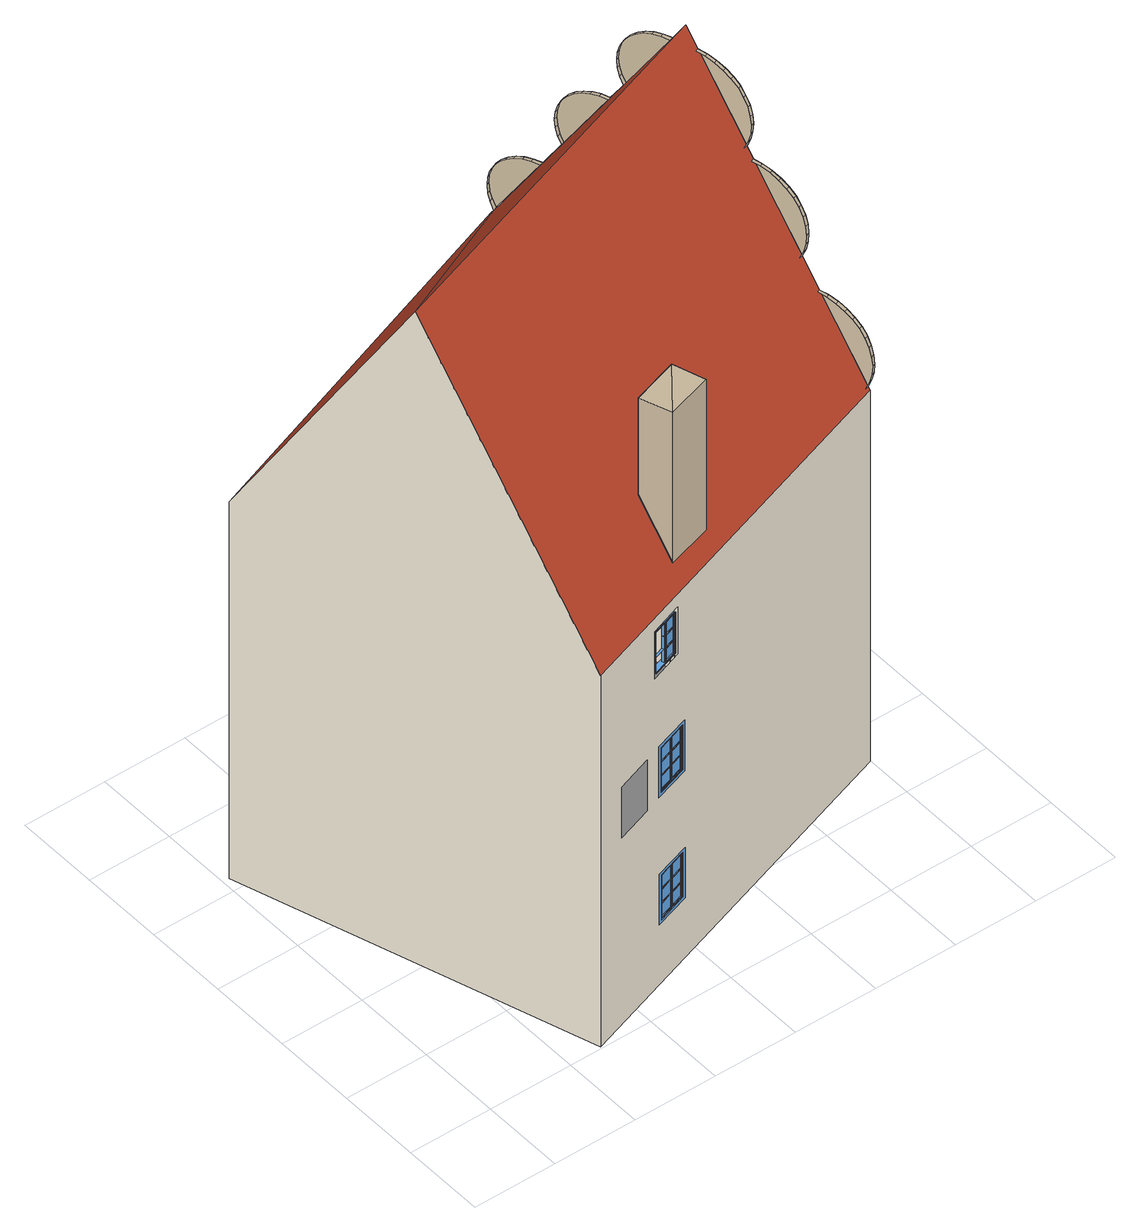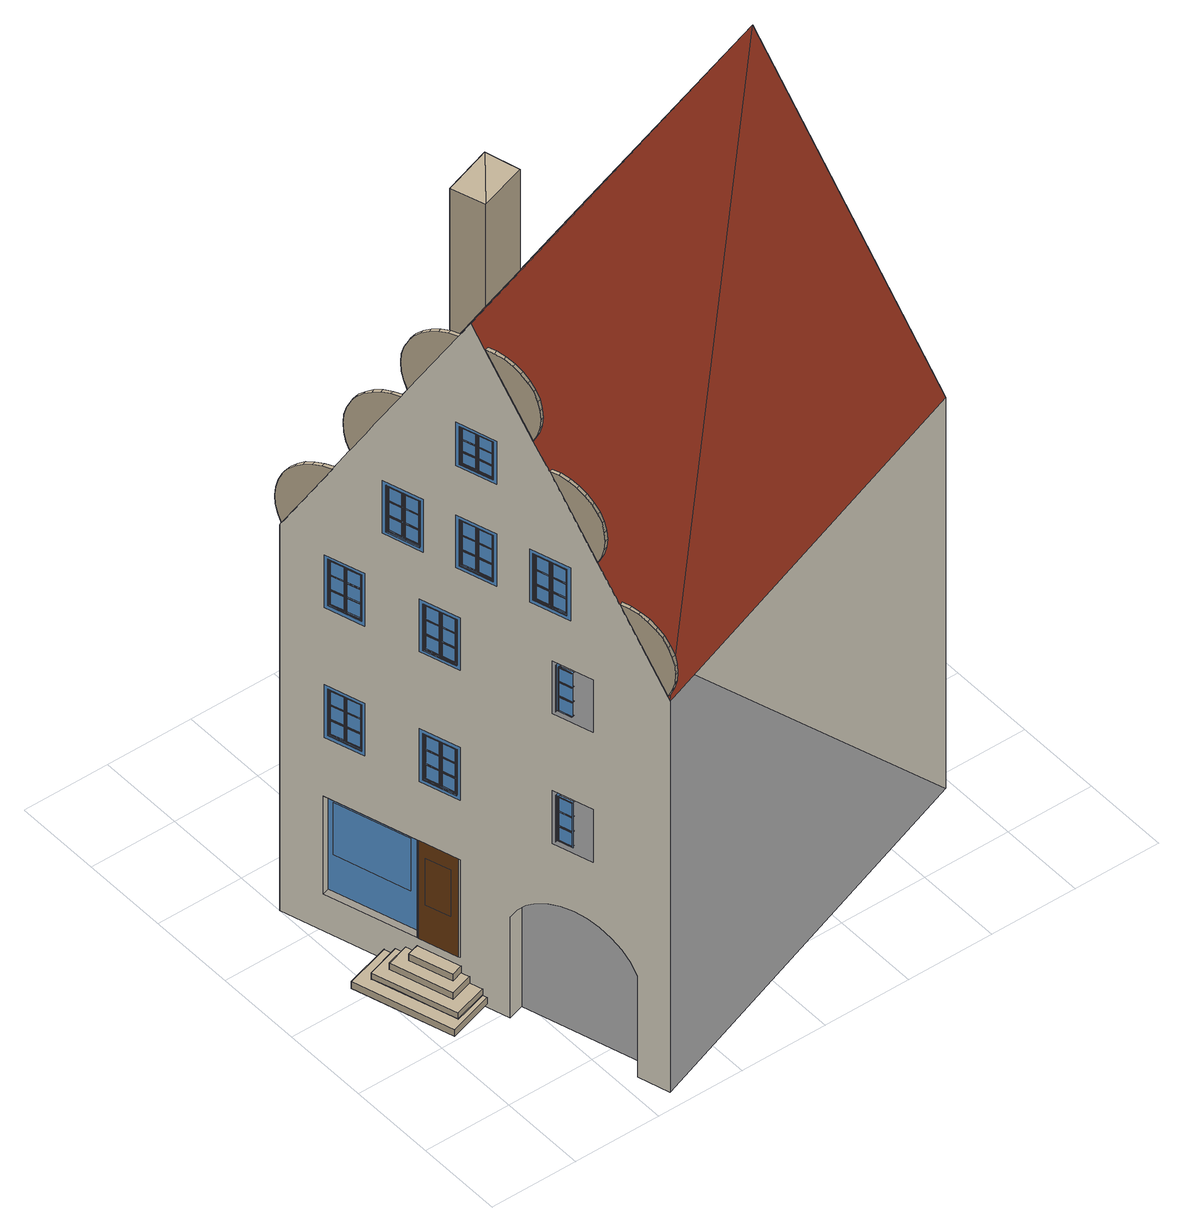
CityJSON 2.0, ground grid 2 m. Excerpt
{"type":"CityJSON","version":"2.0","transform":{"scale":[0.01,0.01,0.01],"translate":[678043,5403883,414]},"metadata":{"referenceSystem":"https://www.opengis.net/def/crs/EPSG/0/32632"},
"CityObjects":{
"building1":{"type":"Building","attributes":{"name":"building","dataAvailable":"Sufficient","opendrive_identifier_modelDate":"13-06-17","opendrive_identifier_modelName":"892_SAVe_Ingolstadt","opendrive_identifier_modelVendor":"3D Mapping Solutions","opendrive_identifier_roadObjectName":"building","opendrive_identifier_sourceFileName":"2019-11-29_SAVe_Ingolstadt_Prio5","opendrive_roadObject_dynamic":"false","opendrive_roadObject_orientation":"none","opendrive_roadObject_type":"BUILDING","opendrive_road_length":"211.9635830812","opendrive_road_rule":"RIGHTHANDTRAFFIC","measuredHeight":17.3},"children":["building1-1","building1-2","building1-3"],"geometry":[{"type":"MultiSurface","lod":"3","boundaries":[[[0,1,2,3,4]],[[5,6,7,8]],[[9,10,11,12]],[[13,14,15,16]],[[17,18,19,20]],[[21,22,23,24]],[[25,26,27,28]],[[29,30,31,32]],[[33,34,35,36]],[[37,38,39,40]],[[12,11,41,42]],[[43,44,45,46]],[[47,48,49,50]],[[51,49,48,52]],[[53,41,11,54]],[[55,45,44,56]],[[57,58,59,60]],[[61,62,63,64]],[[63,58,59,62],[65,66,67,68],[69,70,71,72]],[[73,63,62,74]],[[75,59,58,76]],[[77,78,79,80]],[[81,82,83,84]],[[85,86,87,88]],[[89,87,86,90]],[[91,79,78,92]],[[93,83,82,94]],[[28,27,95,96]],[[97,98,26,25]],[[20,19,99,100]],[[101,102,18,17]],[[103,104,22,21]],[[24,23,105,106]],[[19,99,102,18]],[[26,27,95,98]],[[22,23,105,104]],[[107,18,102,108]],[[109,105,23,110]],[[111,95,27,112]],[[113,22,104,114]],[[115,26,98,116]],[[117,99,19,118]],[[119,120,121,122],[117,118,107,108],[110,113,114,109],[112,115,116,111]],[[40,39,123,124]],[[32,31,125,126]],[[36,35,127,128]],[[129,130,38,37]],[[131,132,30,29]],[[133,134,34,33]],[[31,125,132,30]],[[38,39,123,130]],[[34,35,127,134]],[[135,30,132,136]],[[137,34,134,138]],[[139,38,130,140]],[[141,127,35,142]],[[143,123,39,144]],[[145,125,31,146]],[[147,148,149,150],[145,146,135,136],[142,137,138,141],[144,139,140,143]],[[151,152,82,81]],[[88,87,153,154]],[[155,156,78,77]],[[80,79,157,158]],[[84,83,159,160]],[[161,162,86,85]],[[83,159,152,82]],[[78,79,157,156]],[[86,87,153,162]],[[163,153,87,89]],[[94,82,152,164]],[[165,159,83,93]],[[92,78,156,166]],[[90,86,162,167]],[[168,157,79,91]],[[71,70,69,72],[165,93,94,164],[89,90,167,163],[91,92,166,168]],[[106,105,104,103]],[[100,99,102,101]],[[96,95,98,97]],[[116,98,95,111]],[[114,104,105,109]],[[108,102,99,117]],[[128,127,134,133]],[[126,125,132,131]],[[124,123,130,129]],[[140,130,123,143]],[[138,134,127,141]],[[136,132,125,145]],[[8,7,169,170]],[[171,172,6,5]],[[6,7,169,172],[121,120,119,122],[173,174,175,176]],[[177,178,179,180],[181,182,183,184]],[[183,169,7,184]],[[181,6,172,182]],[[16,15,185,186]],[[187,188,14,13]],[[14,15,185,188],[149,148,147,150],[189,190,191,192]],[[193,185,15,194]],[[195,14,188,196]],[[197,198,199,200],[195,196,193,194]],[[201,202,203,204]],[[205,206,207,208]],[[209,210,211,212]],[[213,211,210,214]],[[215,203,202,216]],[[217,207,206,218]],[[219,220,221,222]],[[223,224,225,226]],[[227,228,229,230]],[[231,229,228,232]],[[233,221,220,234]],[[235,225,224,236]],[[154,153,162,161]],[[158,157,156,155]],[[160,159,152,151]],[[167,162,153,163]],[[166,156,157,168]],[[164,152,159,165]],[[60,59,62,61]],[[74,62,59,75]],[[237,238,206,205]],[[212,211,239,240]],[[241,242,202,201]],[[204,203,243,244]],[[208,207,245,246]],[[247,248,210,209]],[[207,245,238,206]],[[202,203,243,242]],[[210,211,239,248]],[[249,239,211,213]],[[218,206,238,250]],[[251,245,207,217]],[[216,202,242,252]],[[214,210,248,253]],[[254,243,203,215]],[[175,174,173,176],[251,217,218,250],[213,214,253,249],[215,216,252,254]],[[255,256,224,223]],[[257,258,220,219]],[[259,260,228,227]],[[230,229,261,262]],[[222,221,263,264]],[[226,225,265,266]],[[225,265,256,224]],[[220,221,263,258]],[[228,229,261,260]],[[267,261,229,231]],[[236,224,256,268]],[[269,265,225,235]],[[234,220,258,270]],[[232,228,260,271]],[[272,263,221,233]],[[191,190,189,192],[269,235,236,268],[231,232,271,267],[233,234,270,272]],[[240,239,248,247]],[[244,243,242,241]],[[246,245,238,237]],[[253,248,239,249]],[[252,242,243,254]],[[250,238,245,251]],[[262,261,260,259]],[[264,263,258,257]],[[266,265,256,255]],[[271,260,261,267]],[[270,258,263,272]],[[268,256,265,269]],[[170,169,172,171]],[[182,172,169,183]],[[186,185,188,187]],[[196,188,185,193]],[[273,274,275,276]],[[1,277,278,2]],[[279,280,0,4],[198,197,200,199],[281,282,283,284],[285,286,287,288],[177,180,179,178]],[[289,290,291,292,293,279,4,3]],[[294,295,296,297,298,299,300,301,302,303,304,1,0,280],[273,276,275,274]],[[277,1,304,305,306,307,308,309,310]],[[311,312,313,314]],[[312,315,316,313]],[[315,317,318,316]],[[317,319,320,318]],[[319,321,322,320]],[[293,292,323,322,321,324]],[[325,326,327,328]],[[329,330,331,332],[326,325,328,327]],[[333,334,335,336]],[[337,338,339,340]],[[341,342,343,344]],[[345,346,347,348]],[[344,343,346,345]],[[349,350,351,352]],[[353,354,355,356]],[[352,351,357,358]],[[356,355,359,360]],[[361,362,350,349]],[[363,364,354,353]],[[358,357,362,361]],[[360,359,364,363]],[[365,366,367,368]],[[369,370,371,372]],[[373,374,366,365]],[[375,376,370,369]],[[368,367,377,378]],[[372,371,379,380]],[[381,382,383,384]],[[378,377,374,373]],[[380,379,376,375]],[[385,386,382,381]],[[384,383,387,388]],[[388,387,386,385]],[[389,390,330,329]],[[391,392,393,394]],[[395,396,397,398]],[[394,393,399,400]],[[398,397,401,402]],[[403,404,392,391]],[[405,406,396,395]],[[390,407,331,330]],[[408,389,329,332]],[[400,399,404,403]],[[402,401,406,405]],[[407,408,332,331]],[[409,410,411,412]],[[413,414,415,416]],[[417,418,419,420]],[[421,422,423,424]],[[425,426,427,428]],[[429,430,431,432]],[[433,434,435,436]],[[437,438,439,440]],[[441,442,443,444]],[[445,446,447,448]],[[449,450,451,452]],[[453,454,455,456]],[[440,439,414,413]],[[444,443,418,417]],[[436,435,410,409]],[[452,451,426,425]],[[456,455,430,429]],[[448,447,422,421]],[[457,458,459,460]],[[461,462,463,464]],[[465,466,467,468]],[[469,470,471,472]],[[473,474,475,476]],[[477,478,479,480]],[[481,482,483,484]],[[485,486,487,488]],[[489,490,491,492]],[[468,467,470,469]],[[460,459,474,473]],[[480,479,462,461]],[[493,494,490,489]],[[492,491,495,496]],[[497,498,486,485]],[[488,487,499,500]],[[484,483,501,502]],[[503,504,482,481]],[[500,499,498,497]],[[502,501,504,503]],[[496,495,494,493]],[[505,506,507,508]],[[509,510,511,512]],[[513,514,515,516]],[[517,518,519,520]],[[521,522,523,524]],[[525,526,527,528]],[[516,515,529,530]],[[531,532,506,505]],[[512,511,533,534]],[[535,536,510,509]],[[537,538,514,513]],[[508,507,539,540]],[[528,527,541,542]],[[543,544,518,517]],[[524,523,545,546]],[[547,548,522,521]],[[549,550,526,525]],[[520,519,551,552]],[[553,554,555,556]],[[557,558,559,560]],[[561,562,563,564]],[[565,566,567,568]],[[569,570,571,572]],[[573,574,575,576]],[[534,533,536,535]],[[530,529,538,537]],[[540,539,532,531]],[[546,545,548,547]],[[542,541,550,549]],[[552,551,544,543]],[[564,563,577,578]],[[560,559,579,580]],[[556,555,581,582]],[[576,575,583,584]],[[572,571,585,586]],[[568,567,587,588]],[[589,590,562,561]],[[591,592,558,557]],[[593,594,554,553]],[[595,596,574,573]],[[597,598,570,569]],[[599,600,566,565]],[[580,579,592,591]],[[582,581,594,593]],[[578,577,590,589]],[[586,585,598,597]],[[588,587,600,599]],[[584,583,596,595]],[[601,602,603,604]],[[605,606,607,608]],[[609,610,611,612]],[[613,614,615,616]],[[617,618,619,620]],[[621,622,623,624]],[[612,611,625,626]],[[627,628,602,601]],[[608,607,629,630]],[[631,632,606,605]],[[633,634,610,609]],[[604,603,635,636]],[[624,623,637,638]],[[639,640,614,613]],[[620,619,641,642]],[[643,644,618,617]],[[645,646,622,621]],[[616,615,647,648]],[[649,650,651,652]],[[653,654,655,656]],[[657,658,659,660]],[[661,662,663,664]],[[665,666,667,668]],[[669,670,671,672]],[[630,629,632,631]],[[626,625,634,633]],[[636,635,628,627]],[[642,641,644,643]],[[638,637,646,645]],[[648,647,640,639]],[[673,674,658,657]],[[660,659,675,676]],[[677,678,654,653]],[[656,655,679,680]],[[652,651,681,682]],[[683,684,650,649]],[[685,686,670,669]],[[672,671,687,688]],[[689,690,666,665]],[[668,667,691,692]],[[664,663,693,694]],[[695,696,662,661]],[[680,679,678,677]],[[682,681,684,683]],[[676,675,674,673]],[[692,691,690,689]],[[694,693,696,695]],[[688,687,686,685]],[[697,698,699,700]],[[701,702,703,704]],[[705,706,707,708]],[[708,707,709,710]],[[711,712,698,697]],[[704,703,713,714]],[[715,716,702,701]],[[717,718,706,705]],[[700,699,719,720]],[[714,713,716,715]],[[710,709,718,717]],[[720,719,712,711]],[[721,722,723,724]],[[725,726,727,728]],[[729,730,731,732]],[[733,734,730,729]],[[732,731,735,736]],[[737,738,726,725]],[[728,727,739,740]],[[724,723,741,742]],[[743,744,722,721]],[[740,739,738,737]],[[742,741,744,743]],[[736,735,734,733]],[[745,746,747,748]],[[749,750,751,752]],[[753,754,755,756]],[[757,758,759,760]],[[761,762,763,764]],[[765,766,767,768]],[[756,755,769,770]],[[752,751,771,772]],[[748,747,773,774]],[[768,767,775,776]],[[764,763,777,778]],[[760,759,779,780]],[[781,782,746,745]],[[783,784,750,749]],[[785,786,754,753]],[[787,788,758,757]],[[789,790,762,761]],[[791,792,766,765]],[[793,794,795,796]],[[797,798,799,800]],[[801,802,803,804]],[[805,806,807,808]],[[809,810,811,812]],[[813,814,815,816]],[[772,771,784,783]],[[770,769,786,785]],[[774,773,782,781]],[[778,777,790,789]],[[776,775,792,791]],[[780,779,788,787]],[[817,818,802,801]],[[804,803,819,820]],[[821,822,798,797]],[[800,799,823,824]],[[796,795,825,826]],[[827,828,794,793]],[[829,830,814,813]],[[816,815,831,832]],[[833,834,810,809]],[[812,811,835,836]],[[808,807,837,838]],[[839,840,806,805]],[[824,823,822,821]],[[826,825,828,827]],[[820,819,818,817]],[[836,835,834,833]],[[838,837,840,839]],[[832,831,830,829]],[[435,410,411,434]],[[443,418,419,442]],[[447,422,423,446]],[[455,430,431,454]],[[414,415,438,439]],[[426,427,450,451]],[[474,475,458,459]],[[467,470,471,466]],[[479,462,463,478]],[[498,486,487,499]],[[495,494,490,491]],[[501,504,482,483]],[[533,536,510,511]],[[539,532,506,507]],[[545,548,522,523]],[[551,544,518,519]],[[538,514,515,529]],[[550,526,527,541]],[[592,558,559,579]],[[577,590,562,563]],[[581,594,554,555]],[[598,570,571,585]],[[583,596,574,575]],[[587,600,566,567]],[[634,610,611,625]],[[629,632,606,607]],[[635,628,602,603]],[[646,622,623,637]],[[641,644,618,619]],[[647,640,614,615]],[[841,439,438,842]],[[843,419,418,844]],[[845,411,410,846]],[[847,443,442,848]],[[849,435,434,850]],[[851,415,414,852]],[[853,451,450,854]],[[855,431,430,856]],[[857,423,422,858]],[[859,455,454,860]],[[861,447,446,862]],[[863,427,426,864]],[[865,463,462,866]],[[867,459,458,868]],[[869,475,474,870]],[[871,467,466,872]],[[873,479,478,874]],[[875,471,470,876]],[[678,654,655,679]],[[675,674,658,659]],[[681,684,650,651]],[[690,666,667,691]],[[687,686,670,671]],[[693,696,662,663]],[[844,418,443,847]],[[852,414,439,841]],[[846,410,435,849]],[[856,430,455,859]],[[864,426,451,853]],[[858,422,447,861]],[[866,462,479,873]],[[876,470,467,871]],[[870,474,459,867]],[[877,491,490,878]],[[879,483,482,880]],[[881,487,486,882]],[[883,499,487,881]],[[880,482,504,884]],[[878,490,494,885]],[[886,501,483,879]],[[887,495,491,877]],[[882,486,498,888]],[[718,706,707,709]],[[713,716,702,703]],[[719,712,698,699]],[[884,504,501,886]],[[888,498,499,883]],[[885,494,495,887]],[[738,726,727,739]],[[735,734,730,731]],[[741,744,722,723]],[[889,507,506,890]],[[891,511,510,892]],[[893,515,514,894]],[[895,519,518,896]],[[897,523,522,898]],[[899,527,526,900]],[[890,506,532,901]],[[894,514,538,902]],[[892,510,536,903]],[[896,518,544,904]],[[900,526,550,905]],[[898,522,548,906]],[[907,529,515,893]],[[908,533,511,891]],[[909,539,507,889]],[[910,541,527,899]],[[911,545,523,897]],[[912,551,519,895]],[[901,532,539,909]],[[903,536,533,908]],[[902,538,529,907]],[[904,544,551,912]],[[906,548,545,911]],[[905,550,541,910]],[[786,754,755,769]],[[771,784,750,751]],[[773,782,746,747]],[[792,766,767,775]],[[777,790,762,763]],[[779,788,758,759]],[[913,563,562,914]],[[915,555,554,916]],[[917,559,558,918]],[[919,575,574,920]],[[921,567,566,922]],[[923,571,570,924]],[[916,554,594,925]],[[914,562,590,926]],[[918,558,592,927]],[[922,566,600,928]],[[920,574,596,929]],[[924,570,598,930]],[[931,579,559,917]],[[932,581,555,915]],[[933,577,563,913]],[[934,585,571,923]],[[935,587,567,921]],[[936,583,575,919]],[[925,594,581,932]],[[927,592,579,931]],[[926,590,577,933]],[[928,600,587,935]],[[930,598,585,934]],[[929,596,583,936]],[[822,798,799,823]],[[819,818,802,803]],[[825,828,794,795]],[[834,810,811,835]],[[831,830,814,815]],[[837,840,806,807]],[[937,603,602,938]],[[939,607,606,940]],[[941,611,610,942]],[[943,615,614,944]],[[945,619,618,946]],[[947,623,622,948]],[[938,602,628,949]],[[950,625,611,941]],[[942,610,634,951]],[[952,629,607,939]],[[953,635,603,937]],[[940,606,632,954]],[[944,614,640,955]],[[956,637,623,947]],[[948,622,646,957]],[[958,641,619,945]],[[959,647,615,943]],[[946,618,644,960]],[[949,628,635,953]],[[954,632,629,952]],[[951,634,625,950]],[[955,640,647,959]],[[960,644,641,958]],[[957,646,637,956]],[[961,659,658,962]],[[963,651,650,964]],[[965,655,654,966]],[[967,671,670,968]],[[969,663,662,970]],[[971,667,666,972]],[[973,974,975,976],[851,852,841,842],[844,847,848,843],[846,849,850,845]],[[977,679,655,965]],[[964,650,684,978]],[[962,658,674,979]],[[980,681,651,963]],[[981,675,659,961]],[[966,654,678,982]],[[983,691,667,971]],[[970,662,696,984]],[[968,670,686,985]],[[986,693,663,969]],[[987,687,671,967]],[[972,666,690,988]],[[989,990,991,992],[869,870,867,868],[866,873,874,865],[876,871,872,875]],[[978,684,681,980]],[[982,678,679,977]],[[979,674,675,981]],[[984,696,693,986]],[[988,690,691,983]],[[985,686,687,987]],[[993,699,698,994]],[[995,703,702,996]],[[997,707,706,998]],[[343,346,347,342],[999,1000,1001,1002],[991,990,989,992]],[[994,698,712,1003]],[[1004,709,707,997]],[[998,706,718,1005]],[[1006,713,703,995]],[[1007,719,699,993]],[[996,702,716,1008]],[[1001,1000,999,1002],[882,888,883,881],[884,886,879,880],[885,887,877,878]],[[1009,731,730,1010]],[[1011,723,722,1012]],[[1013,727,726,1014]],[[1003,712,719,1007]],[[1008,716,713,1006]],[[1005,718,709,1004]],[[1015,739,727,1013]],[[1012,722,744,1016]],[[1010,730,734,1017]],[[1018,741,723,1011]],[[1019,735,731,1009]],[[1014,726,738,1020]],[[1016,744,741,1018]],[[1020,738,739,1015]],[[1017,734,735,1019]],[[1021,747,746,1022]],[[1023,751,750,1024]],[[1025,755,754,1026]],[[1027,759,758,1028]],[[1029,763,762,1030]],[[1031,767,766,1032]],[[1033,1034,1035,1036],[894,902,907,893],[901,909,889,890],[903,908,891,892]],[[1037,1038,1039,1040],[900,905,910,899],[904,912,895,896],[906,911,897,898]],[[1022,746,782,1041]],[[1042,769,755,1025]],[[1026,754,786,1043]],[[1044,771,751,1023]],[[1045,773,747,1021]],[[1024,750,784,1046]],[[1028,758,788,1047]],[[1048,775,767,1031]],[[1032,766,792,1049]],[[1050,777,763,1029]],[[1051,779,759,1027]],[[1030,762,790,1052]],[[357,362,350,351],[1053,1054,1055,1056],[1035,1034,1033,1036]],[[359,364,354,355],[1057,1058,1059,1060],[1039,1038,1037,1040]],[[1061,803,802,1062]],[[1063,795,794,1064]],[[1065,799,798,1066]],[[1067,815,814,1068]],[[1069,807,806,1070]],[[1071,811,810,1072]],[[1041,782,773,1045]],[[1046,784,771,1044]],[[1043,786,769,1042]],[[1047,788,779,1051]],[[1052,790,777,1050]],[[1049,792,775,1048]],[[1055,1054,1053,1056],[918,927,931,917],[925,932,915,916],[926,933,913,914]],[[1059,1058,1057,1060],[924,930,934,923],[928,935,921,922],[929,936,919,920]],[[1073,823,799,1065]],[[1064,794,828,1074]],[[1062,802,818,1075]],[[1076,825,795,1063]],[[1077,819,803,1061]],[[1066,798,822,1078]],[[1079,835,811,1071]],[[1070,806,840,1080]],[[1068,814,830,1081]],[[1082,837,807,1069]],[[1083,831,815,1067]],[[1072,810,834,1084]],[[1074,828,825,1076]],[[1078,822,823,1073]],[[1075,818,819,1077]],[[1080,840,837,1082]],[[1084,834,835,1079]],[[1081,830,831,1083]],[[1085,1086,1087,1088],[942,951,950,941],[949,953,937,938],[954,952,939,940]],[[1089,1090,1091,1092],[948,957,956,947],[955,959,943,944],[960,958,945,946]],[[377,374,366,367],[1093,1094,1095,1096],[1087,1086,1085,1088]],[[379,376,370,371],[1097,1098,1099,1100],[1091,1090,1089,1092]],[[1095,1094,1093,1096],[966,982,977,965],[978,980,963,964],[979,981,961,962]],[[1099,1098,1097,1100],[972,988,983,971],[984,986,969,970],[985,987,967,968]],[[1101,335,334,1102]],[[1103,339,338,1104]],[[1105,343,342,1106]],[[1107,347,346,1108]],[[1109,1110,1111,1112],[998,1005,1004,997],[1003,1007,993,994],[1008,1006,995,996]],[[387,386,382,383],[1113,1114,1115,1116],[1111,1110,1109,1112]],[[1108,346,343,1105]],[[1115,1114,1113,1116],[1014,1020,1015,1013],[1016,1018,1011,1012],[1017,1019,1009,1010]],[[1117,351,350,1118]],[[1119,355,354,1120]],[[1121,1122,1123,1124],[1026,1043,1042,1025],[1041,1045,1021,1022],[1046,1044,1023,1024]],[[1125,1126,1127,1128],[1032,1049,1048,1031],[1047,1051,1027,1028],[1052,1050,1029,1030]],[[1129,357,351,1117]],[[1130,359,355,1119]],[[1118,350,362,1131]],[[1120,354,364,1132]],[[399,404,392,393],[1133,1134,1135,1136],[1123,1122,1121,1124]],[[401,406,396,397],[1137,1138,1139,1140],[1127,1126,1125,1128]],[[1135,1134,1133,1136],[1066,1078,1073,1065],[1074,1076,1063,1064],[1075,1077,1061,1062]],[[1139,1138,1137,1140],[1072,1084,1079,1071],[1080,1082,1069,1070],[1081,1083,1067,1068]],[[1131,362,357,1129]],[[1132,364,359,1130]],[[1141,367,366,1142]],[[1143,371,370,1144]],[[1145,377,367,1141]],[[1146,379,371,1143]],[[1142,366,374,1147]],[[1144,370,376,1148]],[[1149,383,382,1150]],[[1151,1152,1153,1154],[1105,1106,1107,1108]],[[1147,374,377,1145]],[[1148,376,379,1146]],[[1155,387,383,1149]],[[1150,382,386,1156]],[[1156,386,387,1155]],[[277,310,309,308,307,306,305,304,303,302,301,300,299,298,297,296,295,294,280,279,293,324,321,319,317,315,312,311,1157,1158,1159,1160,1161,1162,1163,1164,290,289],[1165,1166,1167,1168],[1169,1170,1171,1172],[1173,1174,1175,1176],[1154,1153,1152,1151],[1177,1178,1179,1180],[1181,1182,1183,1184],[1185,1186,1187,1188],[1189,1190,1191,1192],[1193,1194,1195,1196],[1197,1198,1199,1200],[408,407,390,1201,1202,1203,1204,1205,1206,389]],[[1207,393,392,1208]],[[1209,397,396,1210]],[[1172,1171,1170,1169],[1129,1117,1118,1131]],[[1175,1174,1173,1176],[1130,1119,1120,1132]],[[1208,392,404,1211]],[[1210,396,406,1212]],[[1213,399,393,1207]],[[1214,401,397,1209]],[[1203,1202,1205,1204]],[[1211,404,399,1213]],[[1212,406,401,1214]],[[1196,1195,1194,1193],[1145,1141,1142,1147]],[[1187,1186,1185,1188],[1146,1143,1144,1148]],[[1215,1216,1217,1218]],[[1205,1202,1201,1206],[1216,1215,1218,1217]],[[389,1206,1201,390]],[[1166,1165,1168,1167],[1155,1149,1150,1156]],[[1198,1197,1200,1199],[1213,1207,1208,1211]],[[1192,1191,1190,1189],[1214,1209,1210,1212]]],"semantics":{"surfaces":[{"type":"WallSurface"},{"type":"Window","@cityeditor:layer":"Unclassified.LoD3"},{"type":"RoofSurface"},{"type":"GroundSurface"},{"type":"OuterCeilingSurface"},{"type":"OuterFloorSurface"},{"type":"Door","@cityeditor:layer":"Unclassified.LoD3"}],"values":[0,1,1,1,1,1,1,1,1,1,1,1,1,1,1,1,1,1,1,1,1,1,1,1,1,1,1,1,1,1,1,1,1,1,1,1,1,1,1,1,1,1,1,1,1,1,1,1,1,1,1,1,1,1,1,1,1,1,1,1,1,1,1,1,1,1,1,1,1,1,1,1,1,1,1,1,1,1,1,1,1,1,1,1,1,1,1,1,1,1,1,1,1,1,1,1,1,1,1,1,1,1,1,1,1,1,1,1,1,1,1,1,1,1,1,1,1,1,1,1,1,1,1,1,1,1,1,1,1,1,1,1,1,1,1,1,1,1,1,1,1,1,1,1,1,1,1,1,1,1,1,1,1,1,1,1,1,1,1,1,1,1,1,1,1,1,1,2,2,0,3,2,2,4,4,4,4,4,0,1,1,1,1,1,1,1,1,1,1,1,1,1,1,1,1,1,1,1,1,1,1,1,1,1,1,1,0,1,1,1,1,1,1,4,5,1,1,0,1,1,1,1,1,1,1,1,1,1,1,1,1,1,1,1,1,1,1,1,1,1,1,1,1,1,1,1,1,1,1,1,1,1,1,1,1,1,1,1,1,1,1,1,1,1,1,1,1,1,1,1,1,1,1,1,1,1,1,1,1,1,1,1,1,1,1,1,1,1,1,1,1,1,1,1,1,1,1,1,1,1,1,1,1,1,1,1,1,1,1,1,1,1,1,1,1,1,1,1,1,1,1,1,1,1,1,1,1,1,1,1,1,1,1,1,1,1,1,1,1,1,1,1,1,1,1,1,1,1,1,1,1,1,1,1,1,1,1,1,1,1,1,1,1,1,1,1,1,1,1,1,1,1,1,1,1,1,1,1,1,1,1,1,1,1,1,1,1,1,1,1,1,1,1,1,1,1,1,1,1,1,1,1,1,1,1,1,1,1,1,1,1,1,1,1,1,1,1,1,1,1,1,1,1,1,1,1,1,1,1,1,1,1,1,1,1,1,1,1,1,1,1,1,1,1,1,1,1,1,1,1,1,1,1,1,1,1,1,1,1,1,1,1,1,1,1,1,1,1,1,1,1,1,1,1,1,1,1,1,1,1,1,1,1,1,1,1,1,1,1,1,1,1,1,1,1,1,1,1,1,1,1,1,1,1,1,1,1,1,1,1,1,1,1,1,1,1,1,1,1,1,1,1,1,1,1,1,1,1,1,1,1,1,1,1,1,1,1,1,1,1,1,1,1,1,1,1,1,1,1,1,1,1,1,1,1,1,1,1,1,1,1,1,1,1,1,1,1,1,1,1,1,1,1,1,1,1,1,1,1,1,1,1,1,1,1,1,1,1,1,1,1,1,1,1,1,1,1,1,1,1,1,1,1,1,1,1,1,1,1,1,1,1,1,1,1,1,1,1,1,1,1,1,1,1,1,1,1,1,1,1,1,1,1,1,1,1,1,1,1,1,1,1,1,1,1,1,1,1,1,1,1,1,1,1,1,1,1,1,1,1,1,1,1,1,1,1,1,1,1,1,1,1,1,1,1,1,1,1,1,1,1,1,1,1,1,1,1,1,1,1,1,1,1,1,1,1,1,1,1,1,1,1,1,1,1,1,1,1,1,1,1,1,1,1,1,1,1,1,1,1,1,1,1,1,1,1,1,1,1,1,1,1,1,1,1,1,1,0,1,1,1,1,1,1,1,1,0,1,1,1,1,6,6,0,1,1,1]}}]},
"building1-1":{"type":"BuildingInstallation","attributes":{"@cityeditor:layer":"Unclassified.LoD3","relationToConstruction":"outside"},"parents":["building1"],"geometry":[{"type":"MultiSurface","lod":"3","boundaries":[[[273,1219,1220,276]],[[1220,1221,275,276]],[[274,275,1221,1222]],[[1222,1219,273,274]],[[1221,1219,1222]],[[1219,1221,1220]]]}]},
"building1-2":{"type":"BuildingInstallation","attributes":{"@cityeditor:layer":"Unclassified.LoD3","relationToConstruction":"outside"},"parents":["building1"],"geometry":[{"type":"MultiSurface","lod":"3","boundaries":[[[1223,1224,302,1225]],[[303,1226,1227,1228,1229,1230,1231,1232,1233,1234,1235,1225,302]],[[1236,1237,1230,1229]],[[1238,1239,1232,1231]],[[1240,1241,1242,306]],[[1243,1244,1228,1227]],[[1239,1245,1233,1232]],[[1246,1247,1235,1234]],[[1245,1246,1234,1233]],[[1247,1223,1225,1235]],[[1237,1238,1231,1230]],[[1248,1249,1250,1251]],[[1252,1253,1254,1255]],[[1256,1257,1258,1259]],[[1260,1261,308,307]],[[1262,1263,1264,1265]],[[1263,1266,1267,1264]],[[1268,306,1242,1269,1255,1254,1270,1271,1251,1250,1272,1273,1274]],[[1275,1240,306,1268]],[[1276,1252,1255,1269]],[[1277,1278,1271,1270]],[[1278,1248,1251,1271]],[[1244,1236,1229,1228]],[[1279,1243,1227,1226]],[[1257,1280,1281,1258]],[[1282,1283,1284,1285]],[[1286,1256,1259,1287]],[[307,308,1265,1264,1267,1288,1289,1287,1259,1258,1281,1285,1284]],[[1290,1291,1289,1288]],[[1283,1260,307,1284]],[[1266,1290,1288,1267]],[[1291,1286,1287,1289]],[[1292,1293,1294,1295]],[[1296,1297,1298,1299]],[[1300,1301,1302,1303]],[[1304,1305,1306,1307]],[[1308,1309,1310,1311]],[[1312,1313,1314,296]],[[1315,1312,296,294]],[[1316,1296,1299,1317]],[[1318,1319,1320,1321]],[[1322,1316,1317,1323]],[[1324,1300,1303,1325]],[[296,1314,1321,1320,1326,1311,1310,1323,1317,1299,1298,1327,294]],[[309,1295,1294,1307,1306,1328,1329,1330,1331,1325,1303,1302,1332]],[[1333,1334,1331,1330]],[[1335,1333,1330,1329]],[[1293,1304,1307,1294]],[[1336,1335,1329,1328]],[[1337,1338,309,1332]],[[1338,1292,1295,309]],[[1334,1324,1325,1331]],[[1305,1336,1328,1306]],[[1301,1337,1332,1302]],[[1339,1340,1341,1342]],[[301,1342,1341,1343,1344,1345,1346,1347,1348,1349,1350,1351,298]],[[1352,1353,1351,1350]],[[1354,1339,1342,301]],[[1353,1355,298,1351]],[[1340,1356,1343,1341]],[[1357,1352,1350,1349]],[[1356,1358,1344,1343]],[[1280,1282,1285,1281]],[[1359,1275,1268,1274]],[[1261,1262,1265,308]],[[1360,1361,1273,1272]],[[1253,1277,1270,1254]],[[1361,1359,1274,1273]],[[1249,1360,1272,1250]],[[1241,1276,1269,1242]],[[1362,1315,294,1327]],[[1297,1362,1327,1298]],[[1358,1363,1345,1344]],[[1364,1357,1349,1348]],[[1313,1318,1321,1314]],[[1365,1366,1347,1346]],[[1355,1354,301,298]],[[1319,1367,1326,1320]],[[1367,1308,1311,1326]],[[1309,1322,1323,1310]],[[1366,1364,1348,1347]],[[1363,1365,1346,1345]],[[1224,1368,303,302]],[[1368,1279,1226,303]]]}]},
"building1-3":{"type":"BuildingInstallation","attributes":{"@cityeditor:layer":"Unclassified.LoD3","relationToConstruction":"outside"},"parents":["building1"],"geometry":[{"type":"MultiSurface","lod":"3","boundaries":[[[1369,1370,1371,1372]],[[1373,1374,1375,1376]],[[1377,1378,1379,1380,1381,1382,1383,1384]],[[1385,1374,1373,1370,1369,1386]],[[1387,1388,1371,1370,1373,1376,1389,1390]],[[1389,1376,1375,1391]],[[1392,1393,1394,1395,1396]],[[1397,1372,1371,1388]],[[1398,1399,1392,1396]],[[1386,1385,1374,1377,1384,1369]],[[1400,1398,1396,1395]],[[1400,1401,1394,1395]],[[1381,1380,1402,1403]],[[1374,1375,1378,1377]],[[1387,1390,1404,1405]],[[1380,1379,1406,1402]],[[1400,1401,1407,1399,1398]],[[1405,1397,1388,1387]],[[1382,1381,1403,1408]],[[1405,1404,1391,1375,1374,1385,1386,1369,1372,1397]],[[1372,1369,1384,1383]],[[1409,1386,1369,1372]],[[1390,1389,1391,1404]],[[1408,1403,1402,1406,1393,1392,1399,1407]],[[1410,1385,1374,1375]]]}]}
},
"vertices":[
[279,5,1063],[148,419,1807],[17,833,1078],[17,833,77],[279,5,77],[482,90,700],[486,77,700],[486,77,581],[482,90,581],[471,78,949],[472,74,949],[500,83,949],[498,87,949],[483,90,361],[487,77,361],[487,77,242],[483,90,242],[488,84,696],[489,80,696],[489,80,660],[488,84,660],[488,84,658],[489,80,658],[489,80,622],[488,84,622],[488,84,621],[489,80,621],[489,80,585],[488,84,585],[489,84,357],[490,80,357],[490,80,321],[489,84,321],[489,84,319],[490,80,319],[490,80,283],[489,84,283],[489,84,282],[490,80,282],[490,80,246],[489,84,246],[500,83,982],[498,87,982],[498,87,984],[500,83,984],[500,83,1017],[498,87,1017],[498,87,914],[500,83,914],[500,83,947],[498,87,947],[500,82,947],[500,82,914],[500,82,982],[500,82,949],[500,82,1017],[500,82,984],[466,84,910],[470,71,910],[535,93,910],[531,106,910],[531,106,1021],[535,93,1021],[470,71,1021],[466,84,1021],[502,82,1019],[502,82,912],[472,72,912],[472,72,1019],[533,93,1019],[533,93,912],[504,83,912],[504,83,1019],[470,70,1021],[536,92,1021],[536,92,910],[470,70,910],[503,89,947],[504,85,947],[504,85,914],[503,89,914],[503,89,1017],[504,85,1017],[504,85,984],[503,89,984],[503,89,982],[504,85,982],[504,85,949],[503,89,949],[505,83,949],[505,83,982],[505,83,914],[505,83,947],[505,83,984],[505,83,1017],[520,90,585],[518,94,585],[518,94,621],[520,90,621],[520,90,660],[518,94,660],[518,94,696],[520,90,696],[518,94,658],[520,90,658],[520,90,622],[518,94,622],[490,78,696],[520,88,696],[520,88,622],[490,78,622],[520,88,585],[490,78,585],[490,78,658],[520,88,658],[490,78,621],[520,88,621],[520,88,660],[490,78,660],[488,78,583],[522,89,583],[522,89,698],[488,78,698],[521,90,246],[519,94,246],[521,90,321],[519,94,321],[521,90,283],[519,94,283],[519,94,282],[521,90,282],[519,94,357],[521,90,357],[519,94,319],[521,90,319],[491,78,357],[521,89,357],[491,78,319],[521,89,319],[491,78,282],[521,89,282],[521,89,283],[491,78,283],[521,89,246],[491,78,246],[521,89,321],[491,78,321],[489,78,244],[523,89,244],[523,89,358],[489,78,358],[530,98,1017],[531,94,1017],[531,94,949],[530,98,949],[530,98,947],[531,94,947],[531,94,914],[530,98,914],[531,94,984],[530,98,984],[530,98,982],[531,94,982],[532,92,949],[532,92,1017],[532,92,984],[532,92,947],[532,92,982],[532,92,914],[559,101,581],[555,114,581],[555,114,700],[559,101,700],[557,101,698],[557,101,583],[524,89,583],[524,89,698],[479,73,573],[567,102,573],[567,102,708],[479,73,708],[487,75,700],[560,100,700],[560,100,581],[487,75,581],[560,102,242],[556,114,242],[556,114,361],[560,102,361],[558,101,358],[558,101,244],[525,90,244],[525,90,358],[561,100,242],[488,75,242],[488,75,361],[561,100,361],[480,73,234],[568,102,234],[568,102,369],[480,73,369],[524,96,621],[525,92,621],[525,92,585],[524,96,585],[524,96,696],[525,92,696],[525,92,660],[524,96,660],[524,96,658],[525,92,658],[525,92,622],[524,96,622],[525,90,622],[525,90,658],[525,90,585],[525,90,621],[525,90,660],[525,90,696],[524,96,282],[526,92,282],[526,92,246],[524,96,246],[524,96,357],[526,92,357],[526,92,321],[524,96,321],[524,96,319],[526,92,319],[526,92,283],[524,96,283],[526,90,283],[526,90,319],[526,90,246],[526,90,282],[526,90,321],[526,90,357],[554,106,696],[555,102,696],[555,102,622],[554,106,622],[554,106,621],[555,102,621],[555,102,585],[554,106,585],[555,102,660],[554,106,660],[554,106,658],[555,102,658],[556,100,622],[556,100,696],[556,100,660],[556,100,621],[556,100,658],[556,100,585],[555,106,357],[556,102,357],[555,106,282],[556,102,282],[555,106,319],[556,102,319],[556,102,283],[555,106,283],[556,102,246],[555,106,246],[556,102,321],[555,106,321],[557,100,283],[557,100,357],[557,100,321],[557,100,282],[557,100,319],[557,100,246],[559,129,1111],[671,164,1108],[646,241,1247],[535,206,1250],[942,1161,1078],[934,1159,1078],[1199,313,77],[1199,313,1063],[440,60,571],[352,30,571],[352,30,706],[440,60,706],[464,67,1028],[543,94,1028],[543,94,903],[464,67,903],[942,1161,77],[963,1091,77],[927,1080,77],[1011,803,77],[1047,814,77],[1198,317,1071],[1198,318,1071],[1164,428,1268],[1164,428,1269],[1153,466,1337],[1153,466,1338],[1136,521,1436],[1119,577,1535],[1115,591,1561],[1081,702,1759],[1073,729,1807],[1064,759,1756],[1032,864,1579],[1021,899,1521],[989,1004,1344],[975,1051,1264],[943,1157,1086],[1014,924,422],[1022,897,414],[986,886,414],[977,913,422],[1030,871,401],[994,860,401],[1037,848,383],[1001,837,383],[1042,829,361],[1006,818,361],[1047,814,335],[1011,803,335],[1011,803,98],[1047,814,98],[1100,582,398],[1151,413,398],[1151,413,264],[1100,582,264],[1092,607,171],[1092,607,421],[1154,403,421],[1154,403,171],[1002,908,700],[1015,912,700],[1015,912,581],[1002,908,581],[1002,908,1032],[1015,912,1032],[1015,912,913],[1002,908,913],[995,933,1291],[1008,937,1291],[1030,863,1291],[1017,859,1291],[1017,859,1172],[1030,863,1172],[1008,937,1172],[995,933,1172],[1043,773,1172],[1056,777,1172],[1056,777,1291],[1043,773,1291],[1043,773,1432],[1056,777,1432],[1056,777,1529],[1043,773,1529],[1079,703,1291],[1066,699,1291],[1079,703,1529],[1066,699,1529],[1066,699,1172],[1079,703,1172],[1066,699,1432],[1079,703,1432],[1068,693,581],[1080,697,581],[1080,697,700],[1068,693,700],[1068,693,913],[1080,697,913],[1080,697,1032],[1068,693,1032],[1090,619,581],[1103,623,581],[1090,619,913],[1103,623,913],[1103,623,700],[1090,619,700],[1103,623,1032],[1090,619,1032],[1092,613,1172],[1105,617,1172],[1105,617,1291],[1092,613,1291],[1114,539,1172],[1127,543,1172],[1127,543,1291],[1114,539,1291],[1108,612,171],[1108,612,421],[1130,487,581],[1143,491,581],[1143,491,700],[1130,487,700],[1130,487,913],[1143,491,913],[1143,491,1032],[1130,487,1032],[1166,417,700],[1153,413,700],[1166,417,1032],[1153,413,1032],[1153,413,581],[1166,417,581],[1153,413,913],[1166,417,913],[1170,408,421],[1170,408,171],[1009,914,585],[1012,915,585],[1003,946,585],[999,945,585],[1009,914,660],[1012,915,660],[1003,946,660],[999,945,660],[1009,914,623],[1012,915,623],[1003,946,623],[999,945,623],[1009,914,917],[1012,915,917],[1003,946,917],[999,945,917],[1009,914,992],[1012,915,992],[1003,946,992],[999,945,992],[1009,914,955],[1012,915,955],[1003,946,955],[999,945,955],[999,945,621],[1003,946,621],[1012,915,621],[1009,914,621],[999,945,696],[1003,946,696],[1012,915,696],[1009,914,696],[999,945,659],[1003,946,659],[1012,915,659],[1009,914,659],[999,945,953],[1003,946,953],[1012,915,953],[1009,914,953],[999,945,1028],[1003,946,1028],[1012,915,1028],[1009,914,1028],[999,945,991],[1003,946,991],[1012,915,991],[1009,914,991],[1003,931,1287],[1007,932,1287],[1016,902,1287],[1013,901,1287],[1013,901,1214],[1016,902,1214],[1007,932,1214],[1003,931,1214],[1003,931,1212],[1007,932,1212],[1016,902,1212],[1013,901,1212],[1013,901,1176],[1016,902,1176],[1007,932,1176],[1003,931,1176],[1013,901,1251],[1016,902,1251],[1007,932,1251],[1003,931,1251],[1003,931,1250],[1007,932,1250],[1016,902,1250],[1013,901,1250],[1014,895,1214],[1018,896,1214],[1018,896,1250],[1014,895,1250],[1014,895,1251],[1018,896,1251],[1018,896,1287],[1014,895,1287],[1014,895,1176],[1018,896,1176],[1018,896,1212],[1014,895,1212],[1024,865,1176],[1027,866,1176],[1027,866,1212],[1024,865,1212],[1024,865,1251],[1027,866,1251],[1027,866,1287],[1024,865,1287],[1027,866,1250],[1024,865,1250],[1024,865,1214],[1027,866,1214],[1052,771,1214],[1056,773,1214],[1056,773,1250],[1052,771,1250],[1052,771,1176],[1056,773,1176],[1056,773,1212],[1052,771,1212],[1052,771,1251],[1056,773,1251],[1056,773,1287],[1052,771,1287],[1052,771,1466],[1056,773,1466],[1056,773,1495],[1052,771,1495],[1052,771,1435],[1056,773,1435],[1056,773,1464],[1052,771,1464],[1052,771,1496],[1056,773,1496],[1056,773,1526],[1052,771,1526],[1065,742,1287],[1061,741,1287],[1061,741,1214],[1065,742,1214],[1065,742,1212],[1061,741,1212],[1061,741,1176],[1065,742,1176],[1061,741,1251],[1065,742,1251],[1065,742,1250],[1061,741,1250],[1065,742,1526],[1061,741,1526],[1061,741,1466],[1065,742,1466],[1065,742,1464],[1061,741,1464],[1061,741,1435],[1065,742,1435],[1061,741,1496],[1065,742,1496],[1065,742,1495],[1061,741,1495],[1063,736,1214],[1066,737,1214],[1066,737,1250],[1063,736,1250],[1063,736,1251],[1066,737,1251],[1066,737,1287],[1063,736,1287],[1063,736,1176],[1066,737,1176],[1066,737,1212],[1063,736,1212],[1063,736,1466],[1066,737,1466],[1066,737,1495],[1063,736,1495],[1063,736,1496],[1066,737,1496],[1066,737,1526],[1063,736,1526],[1063,736,1435],[1066,737,1435],[1066,737,1464],[1063,736,1464],[1076,706,1212],[1072,705,1212],[1076,706,1287],[1072,705,1287],[1076,706,1250],[1072,705,1250],[1076,706,1464],[1072,705,1464],[1076,706,1526],[1072,705,1526],[1076,706,1495],[1072,705,1495],[1072,705,1176],[1076,706,1176],[1072,705,1251],[1076,706,1251],[1072,705,1214],[1076,706,1214],[1072,705,1435],[1076,706,1435],[1072,705,1496],[1076,706,1496],[1072,705,1466],[1076,706,1466],[1076,692,623],[1080,693,623],[1080,693,659],[1076,692,659],[1076,692,585],[1080,693,585],[1080,693,621],[1076,692,621],[1076,692,660],[1080,693,660],[1080,693,696],[1076,692,696],[1076,692,955],[1080,693,955],[1080,693,991],[1076,692,991],[1076,692,917],[1080,693,917],[1080,693,953],[1076,692,953],[1076,692,992],[1080,693,992],[1080,693,1028],[1076,692,1028],[1089,662,696],[1085,661,696],[1085,661,623],[1089,662,623],[1089,662,621],[1085,661,621],[1085,661,585],[1089,662,585],[1085,661,660],[1089,662,660],[1089,662,659],[1085,661,659],[1089,662,1028],[1085,661,1028],[1085,661,955],[1089,662,955],[1089,662,953],[1085,661,953],[1085,661,917],[1089,662,917],[1085,661,992],[1089,662,992],[1089,662,991],[1085,661,991],[1087,656,623],[1091,657,623],[1091,657,659],[1087,656,659],[1087,656,660],[1091,657,660],[1091,657,696],[1087,656,696],[1087,656,585],[1091,657,585],[1091,657,621],[1087,656,621],[1087,656,955],[1091,657,955],[1091,657,991],[1087,656,991],[1087,656,992],[1091,657,992],[1091,657,1028],[1087,656,1028],[1087,656,917],[1091,657,917],[1091,657,953],[1087,656,953],[1096,625,585],[1100,626,585],[1100,626,621],[1096,625,621],[1096,625,660],[1100,626,660],[1100,626,696],[1096,625,696],[1100,626,659],[1096,625,659],[1096,625,623],[1100,626,623],[1096,625,917],[1100,626,917],[1100,626,953],[1096,625,953],[1096,625,992],[1100,626,992],[1100,626,1028],[1096,625,1028],[1100,626,991],[1096,625,991],[1096,625,955],[1100,626,955],[1101,612,1214],[1104,613,1214],[1104,613,1250],[1101,612,1250],[1101,612,1176],[1104,613,1176],[1104,613,1212],[1101,612,1212],[1101,612,1251],[1104,613,1251],[1104,613,1287],[1101,612,1287],[1113,582,1287],[1110,581,1287],[1110,581,1214],[1113,582,1214],[1113,582,1212],[1110,581,1212],[1110,581,1176],[1113,582,1176],[1110,581,1251],[1113,582,1251],[1113,582,1250],[1110,581,1250],[1111,576,1214],[1115,577,1214],[1115,577,1250],[1111,576,1250],[1111,576,1251],[1115,577,1251],[1115,577,1287],[1111,576,1287],[1111,576,1176],[1115,577,1176],[1115,577,1212],[1111,576,1212],[1121,545,1176],[1124,546,1176],[1124,546,1212],[1121,545,1212],[1121,545,1251],[1124,546,1251],[1124,546,1287],[1121,545,1287],[1124,546,1250],[1121,545,1250],[1121,545,1214],[1124,546,1214],[1139,485,623],[1142,486,623],[1142,486,659],[1139,485,659],[1139,485,585],[1142,486,585],[1142,486,621],[1139,485,621],[1139,485,660],[1142,486,660],[1142,486,696],[1139,485,696],[1139,485,955],[1142,486,955],[1142,486,991],[1139,485,991],[1139,485,917],[1142,486,917],[1142,486,953],[1139,485,953],[1139,485,992],[1142,486,992],[1142,486,1028],[1139,485,1028],[1152,455,696],[1148,454,696],[1152,455,621],[1148,454,621],[1152,455,659],[1148,454,659],[1152,455,1028],[1148,454,1028],[1152,455,953],[1148,454,953],[1152,455,991],[1148,454,991],[1148,454,623],[1152,455,623],[1148,454,585],[1152,455,585],[1148,454,660],[1152,455,660],[1148,454,955],[1152,455,955],[1148,454,917],[1152,455,917],[1148,454,992],[1152,455,992],[1150,449,623],[1153,450,623],[1153,450,659],[1150,449,659],[1150,449,660],[1153,450,660],[1153,450,696],[1150,449,696],[1150,449,585],[1153,450,585],[1153,450,621],[1150,449,621],[1150,449,955],[1153,450,955],[1153,450,991],[1150,449,991],[1150,449,992],[1153,450,992],[1153,450,1028],[1150,449,1028],[1150,449,917],[1153,450,917],[1153,450,953],[1150,449,953],[1159,418,585],[1163,420,585],[1163,420,621],[1159,418,621],[1159,418,660],[1163,420,660],[1163,420,696],[1159,418,696],[1163,420,659],[1159,418,659],[1159,418,623],[1163,420,623],[1159,418,917],[1163,420,917],[1163,420,953],[1159,418,953],[1159,418,992],[1163,420,992],[1163,420,1028],[1159,418,1028],[1163,420,991],[1159,418,991],[1159,418,955],[1163,420,955],[1014,916,696],[1005,946,696],[1005,946,623],[1014,916,623],[1005,946,585],[1014,916,585],[1014,916,659],[1005,946,659],[1014,916,621],[1005,946,621],[1005,946,660],[1014,916,660],[1014,916,1028],[1005,946,1028],[1005,946,955],[1014,916,955],[1005,946,917],[1014,916,917],[1014,916,991],[1005,946,991],[1014,916,953],[1005,946,953],[1005,946,992],[1014,916,992],[1009,933,1214],[1018,902,1214],[1018,902,1287],[1009,933,1287],[1009,933,1251],[1018,902,1251],[1018,902,1212],[1009,933,1212],[1018,902,1250],[1009,933,1250],[1009,933,1176],[1018,902,1176],[1020,897,1212],[1020,897,1176],[1020,897,1250],[1020,897,1214],[1020,897,1287],[1020,897,1251],[1029,866,1287],[1029,866,1214],[1029,866,1176],[1029,866,1250],[1029,866,1212],[1029,866,1251],[1057,773,1250],[1057,773,1214],[1057,773,1212],[1057,773,1176],[1057,773,1287],[1057,773,1251],[1057,773,1495],[1057,773,1466],[1057,773,1464],[1057,773,1435],[1057,773,1526],[1057,773,1496],[1067,742,1214],[1067,742,1251],[1067,742,1176],[1067,742,1466],[1067,742,1496],[1067,742,1435],[1067,742,1287],[1067,742,1212],[1067,742,1250],[1067,742,1526],[1067,742,1464],[1067,742,1495],[1068,737,1212],[1068,737,1176],[1068,737,1250],[1068,737,1214],[1068,737,1287],[1068,737,1251],[1068,737,1464],[1068,737,1435],[1068,737,1495],[1068,737,1466],[1068,737,1526],[1068,737,1496],[1078,707,1214],[1078,707,1176],[1078,707,1251],[1078,707,1466],[1078,707,1435],[1078,707,1496],[1078,707,1287],[1078,707,1250],[1078,707,1212],[1078,707,1526],[1078,707,1495],[1078,707,1464],[1082,693,659],[1082,693,623],[1082,693,621],[1082,693,585],[1082,693,696],[1082,693,660],[1082,693,991],[1082,693,955],[1082,693,953],[1082,693,917],[1082,693,1028],[1082,693,992],[1091,663,623],[1091,663,696],[1091,663,660],[1091,663,621],[1091,663,659],[1091,663,585],[1091,663,955],[1091,663,1028],[1091,663,992],[1091,663,953],[1091,663,991],[1091,663,917],[1092,658,621],[1092,658,585],[1092,658,659],[1092,658,623],[1092,658,696],[1092,658,660],[1092,658,953],[1092,658,917],[1092,658,991],[1092,658,955],[1092,658,1028],[1092,658,992],[1015,914,584],[1004,948,584],[1004,948,698],[1015,914,698],[1102,627,696],[1102,627,623],[1102,627,585],[1102,627,659],[1102,627,621],[1102,627,660],[1102,627,1028],[1102,627,955],[1102,627,917],[1102,627,991],[1102,627,953],[1102,627,992],[1019,901,1175],[1008,934,1175],[1008,934,1289],[1019,901,1289],[1106,613,1250],[1106,613,1214],[1106,613,1212],[1106,613,1176],[1106,613,1287],[1106,613,1251],[1019,899,1289],[1019,899,1175],[1030,865,1175],[1030,865,1289],[1115,583,1214],[1115,583,1287],[1115,583,1251],[1115,583,1212],[1115,583,1250],[1115,583,1176],[1117,577,1212],[1117,577,1176],[1117,577,1250],[1117,577,1214],[1117,577,1287],[1117,577,1251],[1126,547,1287],[1126,547,1214],[1126,547,1176],[1126,547,1250],[1126,547,1212],[1126,547,1251],[1144,487,659],[1144,487,623],[1144,487,621],[1144,487,585],[1144,487,696],[1144,487,660],[1144,487,991],[1144,487,955],[1144,487,953],[1144,487,917],[1144,487,1028],[1144,487,992],[1067,741,1175],[1057,775,1175],[1057,775,1289],[1067,741,1289],[1067,741,1434],[1057,775,1434],[1057,775,1527],[1067,741,1527],[1154,456,623],[1154,456,696],[1154,456,660],[1154,456,621],[1154,456,659],[1154,456,585],[1154,456,955],[1154,456,1028],[1154,456,992],[1154,456,953],[1154,456,991],[1154,456,917],[1068,739,1289],[1068,739,1175],[1078,705,1175],[1078,705,1289],[1068,739,1527],[1068,739,1434],[1078,705,1434],[1078,705,1527],[1155,451,621],[1155,451,585],[1155,451,659],[1155,451,623],[1155,451,696],[1155,451,660],[1155,451,953],[1155,451,917],[1155,451,991],[1155,451,955],[1155,451,1028],[1155,451,992],[1165,420,696],[1165,420,623],[1165,420,585],[1165,420,659],[1165,420,621],[1165,420,660],[1165,420,1028],[1165,420,955],[1165,420,917],[1165,420,991],[1165,420,953],[1165,420,992],[1091,661,584],[1081,695,584],[1081,695,698],[1091,661,698],[1091,661,916],[1081,695,916],[1081,695,1030],[1091,661,1030],[1092,659,698],[1092,659,584],[1102,625,584],[1102,625,698],[1092,659,1030],[1092,659,916],[1102,625,916],[1102,625,1030],[1017,913,581],[1017,913,700],[1017,913,913],[1017,913,1032],[1032,863,1291],[1010,937,1291],[1010,937,1172],[1032,863,1172],[1116,581,1175],[1105,615,1175],[1105,615,1289],[1116,581,1289],[1116,579,1289],[1116,579,1175],[1127,545,1175],[1127,545,1289],[1058,777,1291],[1058,777,1172],[1058,777,1529],[1058,777,1432],[1154,455,584],[1144,488,584],[1144,488,698],[1154,455,698],[1154,455,916],[1144,488,916],[1144,488,1030],[1154,455,1030],[1081,703,1291],[1081,703,1529],[1081,703,1172],[1081,703,1432],[1155,452,698],[1155,452,584],[1165,419,584],[1165,419,698],[1155,452,1030],[1155,452,916],[1165,419,916],[1165,419,1030],[1082,698,700],[1082,698,581],[1082,698,1032],[1082,698,913],[1105,624,700],[1105,624,1032],[1105,624,581],[1105,624,913],[1107,618,1291],[1107,618,1172],[1034,856,1164],[1007,945,1164],[1007,945,1299],[1034,856,1299],[1129,544,1291],[1129,544,1172],[1005,953,425],[996,981,422],[988,1008,414],[980,1034,401],[973,1057,383],[967,1076,361],[963,1091,335],[963,1091,98],[1104,625,1164],[1131,536,1164],[1131,536,1299],[1104,625,1299],[1083,696,1299],[1056,785,1299],[1056,785,1164],[1083,696,1164],[1056,785,1536],[1056,785,1425],[1083,696,1425],[1083,696,1536],[1019,905,708],[992,994,708],[992,994,573],[1019,905,573],[992,994,905],[1019,905,905],[1019,905,1040],[992,994,1040],[1080,705,1040],[1080,705,905],[1107,616,905],[1107,616,1040],[1170,410,1040],[1143,498,1040],[1143,498,905],[1170,410,905],[1107,616,708],[1080,705,708],[1080,705,573],[1107,616,573],[1143,498,573],[1170,410,573],[1170,410,708],[1143,498,708],[1107,615,421],[1081,701,421],[1080,705,421],[1080,705,171],[1081,701,171],[1107,615,171],[1145,491,700],[1145,491,581],[1145,491,1032],[1145,491,913],[1167,417,581],[1167,417,913],[1167,417,700],[1167,417,1032],[1086,684,383],[1103,629,383],[1103,629,264],[1086,684,264],
[559,129,1511],[535,206,1508],[646,241,1508],[671,164,1508],
[1110,581,1582],[1107,589,1561],[1118,583,1582],[1089,680,1756],[1095,660,1749],[1102,641,1739],[1108,623,1726],[1113,608,1710],[1116,596,1691],[1119,586,1671],[1121,580,1649],[1121,578,1627],[1120,579,1604],[1100,621,1726],[1105,605,1710],[1109,593,1692],[1112,584,1671],[1024,861,1579],[1021,870,1598],[1028,872,1599],[1088,657,1749],[1094,638,1739],[1113,578,1649],[1114,575,1627],[1113,576,1604],[1026,847,1718],[1030,832,1732],[1038,834,1732],[1033,849,1718],[1018,876,1640],[1018,874,1661],[1025,876,1662],[1025,879,1640],[983,986,1482],[988,971,1497],[996,974,1497],[991,989,1483],[1014,896,1521],[982,1001,1344],[978,1009,1363],[976,1014,1384],[984,1017,1384],[986,1012,1363],[975,1016,1405],[983,1018,1405],[1064,759,1757],[1026,877,1619],[1027,871,1682],[1029,861,1701],[1044,817,1744],[1050,799,1752],[1057,779,1756],[1056,756,1756],[1019,875,1619],[1019,868,1682],[1022,859,1701],[1081,678,1756],[994,954,1508],[1001,957,1508],[1000,936,1516],[1007,916,1521],[1014,919,1521],[1008,938,1516],[979,999,1465],[987,1001,1466],[983,1016,1426],[984,1010,1447],[975,1013,1426],[977,1008,1446],[935,1154,1086],[932,1162,1106],[940,1165,1106],[943,1157,1087],[1197,301,1137],[1196,302,1114],[1203,305,1114],[1204,304,1136],[947,1107,1251],[954,1088,1259],[961,1091,1259],[955,1110,1251],[930,1167,1126],[929,1168,1147],[936,1171,1148],[937,1170,1126],[1188,332,1220],[1192,319,1201],[1200,322,1201],[1196,334,1220],[1157,425,1269],[1164,404,1266],[1172,407,1266],[1190,315,1071],[1196,304,1159],[1204,307,1159],[1171,383,1259],[1177,364,1249],[1185,367,1249],[1179,386,1259],[1195,310,1181],[1202,313,1181],[942,1124,1239],[949,1127,1239],[1191,350,1236],[1201,310,1092],[936,1169,1169],[938,1163,1189],[941,1154,1208],[944,1142,1225],[968,1071,1263],[933,1151,1208],[937,1139,1225],[930,1161,1189],[929,1166,1168],[960,1069,1263],[967,1049,1264],[1119,553,1532],[1126,532,1526],[1133,535,1525],[1126,555,1532],[1140,516,1515],[1146,498,1502],[1151,483,1486],[1154,471,1468],[1157,461,1447],[1159,455,1425],[1159,453,1403],[1158,454,1380],[1156,458,1358],[1151,451,1380],[1148,456,1358],[1111,574,1535],[1145,464,1338],[1132,513,1516],[1151,450,1403],[1138,496,1502],[1049,776,1756],[1036,815,1744],[1042,796,1752],[1193,307,1092],[1143,480,1486],[1151,453,1426],[1147,468,1468],[1150,459,1447],[1183,347,1236],[1074,699,1759],
[1200,589,102],[1200,589,85],[1123,565,85],[1123,565,102],[1142,777,85],[1142,777,102],[1065,754,102],[1065,754,85],[1142,777,118],[1065,754,118],[1074,726,118],[1126,742,118],[1168,603,118],[1116,587,118],[1123,565,118],[1200,589,118],[1156,731,102],[1185,635,102],[1234,571,85],[1130,540,85],[1062,764,85],[1166,796,85],[1062,764,102],[1106,716,134],[1079,707,134],[1079,707,148],[1079,707,151],[1106,716,151],[1130,540,102],[1135,620,151],[1135,620,134],[1108,612,151],[1108,612,148],[1126,742,134],[1168,603,134],[1166,796,102],[1234,571,102],[1074,726,134],[1108,612,134],[1116,587,134],[1108,612,102],[1079,707,102]
]}
